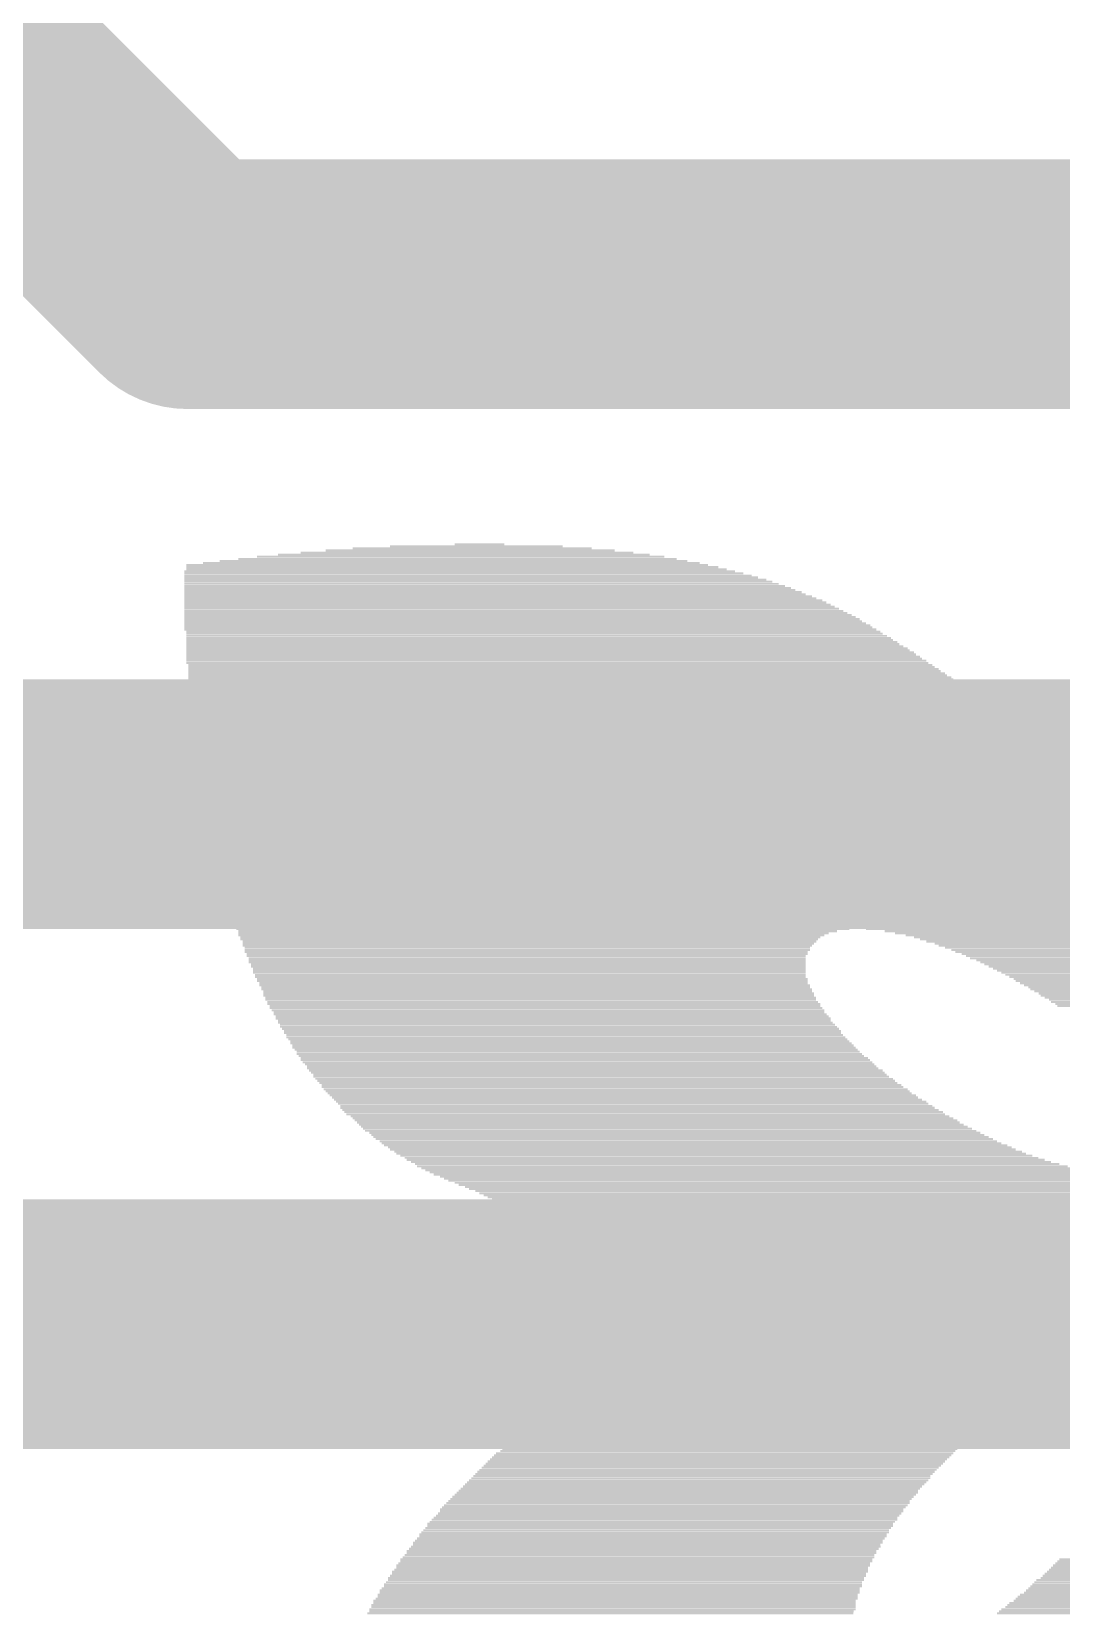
# Model space of a CAD drawing. Extents: x -0.4 to 36.2, y -3.8 to 29.2.
# Drawn here: x 5.398 to 6.656, y 1.424 to 3.356 of the extents above; entities that cross this region are included whole.
import ezdxf

# ---------------------------------------------------------------- set-up
doc = ezdxf.new("R2010")
doc.units = 0
doc.layers.add('1', color=12, linetype='CONTINUOUS')
doc.layers.add('21', color=253, linetype='CONTINUOUS')

# ---------------------------------------------------------------- blocks, each defined once
blk = doc.blocks.new('RECT')
blk.add_solid([(-0.5, -0.5), (0.5, -0.5), (-0.5, 0.5), (0.5, 0.5)])

msp = doc.modelspace()

# ---------------------------------------------------------------- linework, layer by layer
at = {"layer": '1', "const_width": 0.3048}
for points in [[(3.048, 5.588), (5.588, 3.048)], [(5.588, 3.048), (11.049, 3.048)], [(5.207, 2.413), (11.43, 2.413)], [(3.302, 1.778), (12.192, 1.778)]]:
    msp.add_lwpolyline(points, dxfattribs=at)
at = {"layer": '1', "const_width": 0.1524}
for points in [[(5.588, 3.1242, 1), (5.588, 2.9718)], [(5.5341, 2.9941, 1), (5.6419, 3.1019)]]:
    msp.add_lwpolyline(points, format="xyb", dxfattribs=at)

# ---------------------------------------------------------------- block references
at = {"layer": '21'}
for p, xscale, yscale in [((5.9359, 2.7253), 0.292, 0.0024), ((5.941, 2.7279), 0.2108, 0.0026), ((5.9448, 2.7304), 0.061, 0.0024), ((5.9054, 2.705), 0.6374, 0.0024), ((5.9105, 2.7075), 0.607, 0.0024), ((5.913, 2.7101), 0.5714, 0.0026), ((5.9181, 2.7126), 0.5358, 0.0024), ((5.9219, 2.7152), 0.4978, 0.0026), ((5.9257, 2.7177), 0.4546, 0.0024), ((5.9296, 2.7202), 0.4064, 0.0024), ((5.9334, 2.7228), 0.353, 0.0026), ((5.9206, 2.6974), 0.673, 0.0026), ((5.9257, 2.6948), 0.6832, 0.0024), ((5.9308, 2.6923), 0.6934, 0.0024), ((5.9346, 2.6898), 0.701, 0.0026), ((5.9397, 2.6872), 0.7112, 0.0024), ((5.9118, 2.7025), 0.6502, 0.0026), ((5.9169, 2.6999), 0.6604, 0.0024), ((5.9435, 2.6847), 0.7188, 0.0026), ((5.9473, 2.6821), 0.7264, 0.0024), ((5.9511, 2.6796), 0.734, 0.0024), ((5.9549, 2.6771), 0.7416, 0.0026), ((5.9575, 2.6745), 0.7468, 0.0024), ((5.9613, 2.672), 0.7544, 0.0026), ((5.9638, 2.6694), 0.7594, 0.0024), ((5.9676, 2.6669), 0.767, 0.0024), ((5.9702, 2.6644), 0.7722, 0.0026), ((5.974, 2.6618), 0.7798, 0.0024), ((5.9765, 2.6593), 0.7848, 0.0026), ((5.9791, 2.6567), 0.79, 0.0024), ((5.9816, 2.6542), 0.795, 0.0024), ((5.9841, 2.6517), 0.8, 0.0026), ((5.9867, 2.6491), 0.8052, 0.0024), ((5.9892, 2.6466), 0.8102, 0.0026), ((5.9918, 2.644), 0.8154, 0.0024), ((5.9943, 2.6415), 0.8204, 0.0024), ((5.9968, 2.639), 0.8254, 0.0026), ((5.9981, 2.6364), 0.828, 0.0024), ((6.0007, 2.6339), 0.8332, 0.0026), ((6.0032, 2.6313), 0.8382, 0.0024), ((6.0045, 2.6288), 0.8408, 0.0024), ((6.007, 2.6263), 0.8458, 0.0026), ((6.0108, 2.6237), 0.8482, 0.0024), ((6.0121, 2.6212), 0.8508, 0.0026), ((6.0147, 2.6186), 0.856, 0.0024), ((6.0172, 2.6161), 0.861, 0.0024), ((6.0185, 2.6136), 0.8636, 0.0026), ((6.021, 2.611), 0.8686, 0.0024), ((6.0223, 2.6085), 0.8712, 0.0026), ((6.0248, 2.6059), 0.8762, 0.0024), ((6.0274, 2.6034), 0.8814, 0.0024), ((6.0286, 2.6009), 0.8838, 0.0026), ((6.0312, 2.5983), 0.889, 0.0024), ((6.0324, 2.5958), 0.8914, 0.0026), ((6.035, 2.5932), 0.8966, 0.0024), ((6.0362, 2.5907), 0.899, 0.0024), ((6.0388, 2.5882), 0.9042, 0.0026), ((6.0401, 2.5856), 0.9068, 0.0024), ((6.0438, 2.5831), 0.9092, 0.0026), ((6.0451, 2.5805), 0.9118, 0.0024), ((6.0477, 2.578), 0.917, 0.0024), ((6.0489, 2.5755), 0.9194, 0.0026), ((6.0515, 2.5729), 0.9246, 0.0024), ((6.0527, 2.5704), 0.927, 0.0026), ((6.0553, 2.5678), 0.9322, 0.0024), ((6.0565, 2.5653), 0.9346, 0.0024), ((6.0591, 2.5628), 0.9398, 0.0026), ((6.0604, 2.5602), 0.9424, 0.0024), ((6.0629, 2.5577), 0.9474, 0.0026), ((6.0642, 2.5551), 0.95, 0.0024), ((6.0667, 2.5526), 0.9498, 0.0024), ((6.0693, 2.5501), 0.955, 0.0026), ((6.0705, 2.5475), 0.9574, 0.0024), ((6.0718, 2.545), 0.96, 0.0026), ((6.0744, 2.5424), 0.9652, 0.0024), ((6.0756, 2.5399), 0.9676, 0.0024), ((6.0769, 2.5374), 0.9702, 0.0026), ((6.0794, 2.5348), 0.9752, 0.0024), ((6.0807, 2.5323), 0.9778, 0.0026), ((6.082, 2.5297), 0.9804, 0.0024), ((6.0858, 2.5272), 0.983, 0.0024), ((6.087, 2.5247), 0.9854, 0.0026), ((6.0883, 2.5221), 0.988, 0.0024), ((6.0896, 2.5196), 0.9906, 0.0026), ((6.0921, 2.517), 0.9956, 0.0024), ((6.0934, 2.5145), 0.9982, 0.0024), ((6.0947, 2.512), 1.0008, 0.0026), ((6.0959, 2.5094), 1.0032, 0.0024), ((6.0972, 2.5069), 1.0058, 0.0026), ((6.0997, 2.5043), 1.0058, 0.0024), ((6.101, 2.5018), 1.0084, 0.0024), ((6.1035, 2.4993), 1.0134, 0.0026), ((6.1048, 2.4967), 1.016, 0.0024), ((6.1061, 2.4942), 1.0186, 0.0026), ((6.1073, 2.4916), 1.021, 0.0024), ((6.1086, 2.4891), 1.0236, 0.0024), ((6.1099, 2.4866), 1.0262, 0.0026), ((6.1124, 2.484), 1.026, 0.0024), ((6.1137, 2.4815), 1.0286, 0.0026), ((6.115, 2.4789), 1.0312, 0.0024), ((6.115, 2.4764), 1.0312, 0.0024), ((6.1163, 2.4739), 1.0338, 0.0026), ((6.1175, 2.4713), 1.0362, 0.0024), ((6.1188, 2.4688), 1.0388, 0.0026), ((6.1213, 2.4662), 1.0388, 0.0024), ((6.1213, 2.4637), 1.0388, 0.0024), ((6.1226, 2.4612), 1.0414, 0.0026), ((6.1239, 2.4586), 1.044, 0.0024), ((6.1251, 2.4561), 1.0464, 0.0026), ((6.1251, 2.4535), 1.0464, 0.0024), ((6.1264, 2.451), 1.049, 0.0024), ((6.1277, 2.4485), 1.0464, 0.0026), ((6.129, 2.4459), 1.049, 0.0024), ((6.129, 2.4434), 1.049, 0.0026), ((6.1302, 2.4408), 1.0514, 0.0024), ((6.1302, 2.4383), 1.0514, 0.0024), ((6.1302, 2.4358), 1.0514, 0.0026), ((6.3194, 2.4332), 1.4248, 0.0024), ((6.3194, 2.4307), 1.4248, 0.0026), ((6.3182, 2.4281), 1.4224, 0.0024), ((6.3169, 2.4256), 1.4198, 0.0024), ((6.3169, 2.4231), 1.4198, 0.0026), ((6.3156, 2.4205), 1.4172, 0.0024), ((6.3169, 2.418), 1.4148, 0.0026), ((6.3156, 2.4154), 1.4122, 0.0024), ((6.3156, 2.4129), 1.4122, 0.0024), ((6.3156, 2.4104), 1.4122, 0.0026), ((6.3143, 2.4078), 1.4096, 0.0024), ((6.3156, 2.4053), 1.407, 0.0026), ((6.3144, 2.4027), 1.4046, 0.0024), ((6.3144, 2.4002), 1.4046, 0.0024), ((6.3131, 2.3977), 1.402, 0.0026), ((6.3131, 2.3951), 1.402, 0.0024), ((6.3131, 2.3926), 1.397, 0.0026), ((6.3131, 2.39), 1.397, 0.0024), ((6.3131, 2.3875), 1.397, 0.0024), ((6.3118, 2.385), 1.3944, 0.0026), ((6.3118, 2.3824), 1.3944, 0.0024), ((6.3118, 2.3799), 1.3892, 0.0026), ((6.3118, 2.3773), 1.3892, 0.0024), ((6.3118, 2.3748), 1.3892, 0.0024), ((6.3106, 2.3723), 1.3868, 0.0026), ((6.3106, 2.3697), 1.3868, 0.0024), ((6.3106, 2.3672), 1.3818, 0.0026), ((6.3106, 2.3646), 1.3818, 0.0024), ((6.3106, 2.3621), 1.3818, 0.0024), ((6.3093, 2.3596), 1.3792, 0.0026), ((6.3105, 2.357), 1.3766, 0.0024), ((6.3105, 2.3545), 1.3766, 0.0026), ((6.3093, 2.3519), 1.3742, 0.0024), ((6.3093, 2.3494), 1.3742, 0.0024), ((6.3106, 2.3469), 1.3716, 0.0026), ((6.3093, 2.3443), 1.369, 0.0024), ((6.3093, 2.3418), 1.369, 0.0026), ((6.3093, 2.3392), 1.369, 0.0024), ((6.3093, 2.3367), 1.364, 0.0024), ((6.3093, 2.3342), 1.364, 0.0026), ((6.3093, 2.3316), 1.364, 0.0024), ((6.308, 2.3291), 1.3614, 0.0026), ((6.3093, 2.3265), 1.3588, 0.0024), ((6.3093, 2.324), 1.3588, 0.0024), ((6.3093, 2.3215), 1.3588, 0.0026), ((6.308, 2.3189), 1.3562, 0.0024), ((6.3093, 2.3164), 1.3538, 0.0026), ((6.3093, 2.3138), 1.3538, 0.0024), ((6.308, 2.3113), 1.3512, 0.0024), ((6.308, 2.3088), 1.3512, 0.0026), ((6.3093, 2.3062), 1.3488, 0.0024), ((6.3093, 2.3037), 1.3488, 0.0026), ((6.308, 2.3011), 1.3462, 0.0024), ((6.3093, 2.2986), 1.3436, 0.0024), ((6.3093, 2.2961), 1.3436, 0.0026), ((6.3093, 2.2935), 1.3436, 0.0024), ((6.3093, 2.291), 1.3386, 0.0026), ((6.3093, 2.2884), 1.3386, 0.0024), ((6.3093, 2.2859), 1.3386, 0.0024), ((6.308, 2.2834), 1.336, 0.0026), ((6.3093, 2.2808), 1.3334, 0.0024), ((6.3093, 2.2783), 1.3334, 0.0026), ((6.3093, 2.2757), 1.3334, 0.0024), ((6.3093, 2.2732), 1.3284, 0.0024), ((6.3093, 2.2707), 1.3284, 0.0026), ((6.3093, 2.2681), 1.3284, 0.0024), ((6.3105, 2.2656), 1.3258, 0.0026), ((6.3105, 2.263), 1.3258, 0.0024), ((6.0222, 2.2605), 0.7492, 0.0024), ((6.6941, 2.2605), 0.5536, 0.0024), ((6.0159, 2.258), 0.7314, 0.0026), ((6.0108, 2.2554), 0.7212, 0.0024), ((6.0083, 2.2529), 0.7162, 0.0026), ((6.007, 2.2503), 0.7086, 0.0024), ((6.0057, 2.2478), 0.706, 0.0024), ((6.0058, 2.2453), 0.701, 0.0026), ((6.0045, 2.2427), 0.6984, 0.0024), ((6.7055, 2.258), 0.5308, 0.0026), ((6.7119, 2.2554), 0.5182, 0.0024), ((6.7182, 2.2529), 0.5054, 0.0026), ((6.7233, 2.2503), 0.4952, 0.0024), ((6.7258, 2.2478), 0.485, 0.0024), ((6.7296, 2.2453), 0.4774, 0.0026), ((6.7347, 2.2427), 0.4672, 0.0024), ((6.0032, 2.2402), 0.6958, 0.0026), ((6.0032, 2.2376), 0.6908, 0.0024), ((6.0032, 2.2351), 0.6908, 0.0024), ((6.0019, 2.2326), 0.6882, 0.0026), ((6.0032, 2.23), 0.6858, 0.0024), ((6.0019, 2.2275), 0.6832, 0.0026), ((6.0032, 2.2249), 0.6806, 0.0024), ((6.0032, 2.2224), 0.6806, 0.0024), ((6.7373, 2.2402), 0.4622, 0.0026), ((6.7411, 2.2376), 0.4546, 0.0024), ((6.7436, 2.2351), 0.4444, 0.0024), ((6.7462, 2.2326), 0.4394, 0.0026), ((6.75, 2.23), 0.4318, 0.0024), ((6.7525, 2.2275), 0.4266, 0.0026), ((6.7551, 2.2249), 0.4216, 0.0024), ((6.7589, 2.2224), 0.414, 0.0024), ((6.0032, 2.2199), 0.6806, 0.0026), ((6.0045, 2.2173), 0.6782, 0.0024), ((6.0045, 2.2148), 0.6782, 0.0026), ((6.0058, 2.2122), 0.6756, 0.0024), ((6.0058, 2.2097), 0.6756, 0.0024), ((6.0058, 2.2072), 0.6756, 0.0026), ((6.007, 2.2046), 0.673, 0.0024), ((6.7602, 2.2199), 0.4064, 0.0026), ((6.7627, 2.2173), 0.4014, 0.0024), ((6.7652, 2.2148), 0.3962, 0.0026), ((6.7678, 2.2122), 0.3912, 0.0024), ((6.7703, 2.2097), 0.386, 0.0024), ((6.7729, 2.2072), 0.381, 0.0026), ((6.7754, 2.2046), 0.376, 0.0024), ((6.007, 2.2021), 0.673, 0.0026), ((6.0095, 2.1995), 0.673, 0.0024), ((6.0095, 2.197), 0.673, 0.0024), ((6.0108, 2.1945), 0.6704, 0.0026), ((6.0121, 2.1919), 0.673, 0.0024), ((6.0134, 2.1894), 0.6706, 0.0026), ((6.0146, 2.1868), 0.673, 0.0024), ((6.0159, 2.1843), 0.6704, 0.0024), ((6.7779, 2.2021), 0.3708, 0.0026), ((6.7792, 2.1995), 0.3632, 0.0024), ((6.7804, 2.197), 0.3606, 0.0024), ((6.783, 2.1945), 0.3556, 0.0026), ((6.7855, 2.1919), 0.3504, 0.0024), ((6.7881, 2.1894), 0.3454, 0.0026), ((6.7893, 2.1868), 0.3428, 0.0024), ((6.7919, 2.1843), 0.3378, 0.0024), ((6.0172, 2.1818), 0.673, 0.0026), ((6.0172, 2.1792), 0.673, 0.0024), ((6.0197, 2.1767), 0.673, 0.0026), ((6.0197, 2.1741), 0.673, 0.0024), ((6.0222, 2.1716), 0.673, 0.0024), ((6.0235, 2.1691), 0.6756, 0.0026), ((6.0248, 2.1665), 0.673, 0.0024), ((6.0261, 2.164), 0.6756, 0.0026), ((6.7944, 2.1818), 0.3326, 0.0026), ((6.7957, 2.1792), 0.3302, 0.0024), ((6.7982, 2.1767), 0.325, 0.0026), ((6.8008, 2.1741), 0.32, 0.0024), ((6.802, 2.1716), 0.3174, 0.0024), ((6.8046, 2.1691), 0.3124, 0.0026), ((6.8046, 2.1665), 0.3074, 0.0024), ((6.0286, 2.1614), 0.6756, 0.0024), ((6.0299, 2.1589), 0.673, 0.0024), ((6.0312, 2.1564), 0.6756, 0.0026), ((6.0337, 2.1538), 0.6756, 0.0024), ((6.035, 2.1513), 0.6782, 0.0026), ((6.0362, 2.1487), 0.6756, 0.0024), ((6.0375, 2.1462), 0.6782, 0.0024), ((6.0401, 2.1437), 0.6782, 0.0026), ((6.0413, 2.1411), 0.6806, 0.0024), ((6.0438, 2.1386), 0.6806, 0.0026), ((6.0464, 2.136), 0.6806, 0.0024), ((6.0464, 2.1335), 0.6806, 0.0024), ((6.0489, 2.131), 0.6806, 0.0026), ((6.0502, 2.1284), 0.6832, 0.0024), ((6.0527, 2.1259), 0.6832, 0.0026), ((6.0553, 2.1233), 0.6832, 0.0024), ((6.0566, 2.1208), 0.6858, 0.0024), ((6.0591, 2.1183), 0.6858, 0.0026), ((6.0604, 2.1157), 0.6884, 0.0024), ((6.0629, 2.1132), 0.6882, 0.0026), ((6.0654, 2.1106), 0.6882, 0.0024), ((6.0667, 2.1081), 0.6908, 0.0024), ((6.0692, 2.1056), 0.6908, 0.0026), ((6.0731, 2.103), 0.6934, 0.0024), ((6.0743, 2.1005), 0.6958, 0.0026), ((6.0769, 2.0979), 0.696, 0.0024), ((6.0794, 2.0954), 0.6958, 0.0024), ((6.082, 2.0929), 0.696, 0.0026), ((6.0832, 2.0903), 0.6984, 0.0024), ((6.087, 2.0878), 0.701, 0.0026), ((6.0896, 2.0852), 0.701, 0.0024), ((6.0921, 2.0827), 0.701, 0.0024), ((6.0934, 2.0802), 0.7036, 0.0026), ((6.0972, 2.0776), 0.706, 0.0024), ((6.0997, 2.0751), 0.706, 0.0026), ((6.1023, 2.0725), 0.7062, 0.0024), ((6.1061, 2.07), 0.7086, 0.0024), ((6.1074, 2.0675), 0.7112, 0.0026), ((6.1112, 2.0649), 0.7138, 0.0024), ((6.1137, 2.0624), 0.7136, 0.0026), ((6.1162, 2.0598), 0.7136, 0.0024), ((6.12, 2.0573), 0.7162, 0.0024), ((6.1226, 2.0548), 0.7162, 0.0026), ((6.1264, 2.0522), 0.7188, 0.0024), ((6.1302, 2.0497), 0.7212, 0.0026), ((6.1328, 2.0471), 0.7214, 0.0024), ((6.1365, 2.0446), 0.7238, 0.0024), ((6.1378, 2.0421), 0.7264, 0.0026), ((6.1417, 2.0395), 0.729, 0.0024), ((6.1454, 2.037), 0.7314, 0.0026), ((6.148, 2.0344), 0.7314, 0.0024), ((6.1531, 2.0319), 0.7316, 0.0024), ((6.1569, 2.0294), 0.734, 0.0026), ((6.1607, 2.0268), 0.7366, 0.0024), ((6.1633, 2.0243), 0.7366, 0.0026), ((6.167, 2.0217), 0.739, 0.0024), ((6.1708, 2.0192), 0.7416, 0.0024), ((6.1747, 2.0167), 0.7442, 0.0026), ((6.1785, 2.0141), 0.7468, 0.0024), ((6.1836, 2.0116), 0.7468, 0.0026), ((6.1873, 2.009), 0.7492, 0.0024), ((6.1912, 2.0065), 0.7518, 0.0024), ((6.195, 2.004), 0.7544, 0.0026), ((6.2001, 2.0014), 0.7544, 0.0024), ((6.2039, 1.9989), 0.757, 0.0026), ((6.209, 1.9963), 0.762, 0.0024), ((6.2141, 1.9938), 0.762, 0.0024), ((6.2178, 1.9913), 0.7644, 0.0026), ((6.2242, 1.9887), 0.767, 0.0024), ((6.228, 1.9862), 0.7696, 0.0026), ((6.2344, 1.9836), 0.7722, 0.0024), ((6.2407, 1.9811), 0.7746, 0.0024), ((6.2458, 1.9786), 0.7798, 0.0026), ((6.2521, 1.976), 0.7822, 0.0024), ((6.2598, 1.9735), 0.7874, 0.0026), ((6.2661, 1.9709), 0.795, 0.0024), ((6.2737, 1.9684), 0.8, 0.0024), ((6.2826, 1.9659), 0.8076, 0.0026), ((6.2928, 1.9633), 0.8178, 0.0024), ((7.1564, 1.9608), 2.535, 0.0026), ((7.1615, 1.9582), 2.5298, 0.0024), ((7.1652, 1.9557), 2.5272, 0.0024), ((7.1691, 1.9532), 2.5248, 0.0026), ((7.1741, 1.9506), 2.5196, 0.0024), ((7.178, 1.9481), 2.5172, 0.0026), ((7.183, 1.9455), 2.512, 0.0024), ((7.1868, 1.943), 2.5094, 0.0024), ((7.1919, 1.9405), 2.5044, 0.0026), ((7.1957, 1.9379), 2.5018, 0.0024), ((7.1996, 1.9354), 2.4994, 0.0026), ((7.2021, 1.9328), 2.4942, 0.0024), ((7.2059, 1.9303), 2.4916, 0.0024), ((6.6458, 1.9278), 1.3614, 0.0026), ((6.6319, 1.9252), 1.3182, 0.0024), ((6.623, 1.9227), 1.2904, 0.0026), ((6.6166, 1.9201), 1.2724, 0.0024), ((6.6116, 1.9176), 1.2522, 0.0024), ((6.609, 1.9151), 1.237, 0.0026), ((6.6065, 1.9125), 1.2218, 0.0024), ((6.6039, 1.91), 1.2064, 0.0026), ((6.6014, 1.9074), 1.1964, 0.0024), ((6.5988, 1.9049), 1.181, 0.0024), ((6.5988, 1.9024), 1.1708, 0.0026), ((6.5963, 1.8998), 1.1608, 0.0024), ((6.595, 1.8973), 1.148, 0.0026), ((6.5938, 1.8947), 1.1404, 0.0024), ((6.5937, 1.8922), 1.1302, 0.0024), ((6.5925, 1.8897), 1.1226, 0.0026), ((6.5912, 1.8871), 1.115, 0.0024), ((6.5912, 1.8846), 1.1048, 0.0026), ((6.5899, 1.882), 1.0972, 0.0024), ((6.59, 1.8795), 1.0922, 0.0024), ((6.5887, 1.877), 1.0846, 0.0026), ((6.5887, 1.8744), 1.0794, 0.0024), ((6.5899, 1.8719), 1.0718, 0.0026), ((6.59, 1.8693), 1.0668, 0.0024), ((6.5899, 1.8668), 1.0616, 0.0024), ((6.59, 1.8643), 1.0566, 0.0026), ((6.5887, 1.8617), 1.054, 0.0024), ((6.5887, 1.8592), 1.049, 0.0026), ((6.5899, 1.8566), 1.0464, 0.0024), ((6.59, 1.8541), 1.0414, 0.0024), ((6.5899, 1.8516), 1.0362, 0.0026), ((6.5912, 1.849), 1.0336, 0.0024), ((6.5912, 1.8465), 1.0336, 0.0026), ((6.5912, 1.8439), 1.0286, 0.0024), ((6.5925, 1.8414), 1.0262, 0.0024), ((6.5925, 1.8389), 1.0262, 0.0026), ((6.5938, 1.8363), 1.0236, 0.0024), ((6.5938, 1.8338), 1.0236, 0.0026), ((6.595, 1.8312), 1.021, 0.0024), ((6.595, 1.8287), 1.021, 0.0024), ((6.5963, 1.8262), 1.0184, 0.0026), ((6.5976, 1.8236), 1.021, 0.0024), ((6.5988, 1.8211), 1.0184, 0.0026), ((6.5988, 1.8185), 1.0184, 0.0024), ((6.6001, 1.816), 1.021, 0.0024), ((6.6026, 1.8135), 1.021, 0.0026), ((6.6026, 1.8109), 1.021, 0.0024), ((6.6039, 1.8084), 1.0236, 0.0026), ((6.6052, 1.8058), 1.0262, 0.0024), ((6.6077, 1.8033), 1.026, 0.0024), ((6.609, 1.8008), 1.0286, 0.0026), ((6.6103, 1.7982), 1.0312, 0.0024), ((6.6116, 1.7957), 1.0338, 0.0026), ((6.6141, 1.7931), 1.0388, 0.0024), ((6.6154, 1.7906), 1.0414, 0.0024), ((6.6179, 1.7881), 1.0464, 0.0026), ((6.6192, 1.7855), 1.049, 0.0024), ((6.6217, 1.783), 1.054, 0.0026), ((6.6243, 1.7804), 1.0592, 0.0024), ((6.6268, 1.7779), 1.0642, 0.0024), ((6.6446, 1.7627), 1.11, 0.0026), ((6.6496, 1.7601), 1.12, 0.0024), ((6.6547, 1.7576), 1.1302, 0.0026), ((6.628, 1.7754), 1.0718, 0.0026), ((6.6318, 1.7728), 1.0794, 0.0024), ((6.6344, 1.7703), 1.0846, 0.0026), ((6.6382, 1.7677), 1.0922, 0.0024), ((6.642, 1.7652), 1.0998, 0.0024), ((6.3893, 1.7423), 0.6146, 0.0024), ((6.3868, 1.7398), 0.6096, 0.0024), ((6.4007, 1.7474), 0.6324, 0.0024), ((6.3956, 1.7449), 0.6222, 0.0026), ((6.6586, 1.755), 1.143, 0.0024), ((6.6649, 1.7525), 1.1556, 0.0024), ((6.6713, 1.75), 1.1684, 0.0026), ((6.3614, 1.722), 0.5842, 0.0024), ((6.3588, 1.7195), 0.579, 0.0026), ((6.3639, 1.7246), 0.5842, 0.0026), ((6.3703, 1.7296), 0.5918, 0.0024), ((6.3677, 1.7271), 0.5866, 0.0024), ((6.3741, 1.7322), 0.5944, 0.0026), ((6.3817, 1.7373), 0.6046, 0.0026), ((6.3791, 1.7347), 0.5994, 0.0024), ((6.3359, 1.7017), 0.5638, 0.0024), ((6.3398, 1.7042), 0.5664, 0.0024), ((6.3423, 1.7068), 0.5664, 0.0026), ((6.3461, 1.7093), 0.5688, 0.0024), ((6.3512, 1.7144), 0.574, 0.0024), ((6.3499, 1.7119), 0.5714, 0.0026), ((6.355, 1.7169), 0.5766, 0.0024), ((6.3131, 1.6814), 0.5536, 0.0026), ((6.3156, 1.6839), 0.5536, 0.0024), ((6.3194, 1.6865), 0.5562, 0.0026), ((6.322, 1.689), 0.5562, 0.0024), ((6.3258, 1.6915), 0.5588, 0.0024), ((6.3284, 1.6941), 0.5588, 0.0026), ((6.3309, 1.6966), 0.5588, 0.0024), ((6.3347, 1.6992), 0.5614, 0.0026), ((6.2902, 1.6611), 0.5486, 0.0026), ((6.2941, 1.6636), 0.5512, 0.0024), ((6.2966, 1.6661), 0.5512, 0.0024), ((6.2991, 1.6687), 0.551, 0.0026), ((6.3017, 1.6712), 0.5512, 0.0024), ((6.3042, 1.6738), 0.5512, 0.0026), ((6.308, 1.6763), 0.5536, 0.0024), ((6.3105, 1.6788), 0.5536, 0.0024), ((6.2699, 1.6433), 0.5536, 0.0026), ((6.2724, 1.6458), 0.5536, 0.0024), ((6.2763, 1.6484), 0.5512, 0.0026), ((6.2788, 1.6509), 0.5512, 0.0024), ((6.2814, 1.6534), 0.5512, 0.0024), ((6.2839, 1.656), 0.5512, 0.0026), ((6.2864, 1.6585), 0.551, 0.0024), ((6.2483, 1.623), 0.5562, 0.0026), ((6.2509, 1.6255), 0.5562, 0.0024), ((6.2534, 1.628), 0.5562, 0.0024), ((6.2559, 1.6306), 0.5562, 0.0026), ((6.2585, 1.6331), 0.5562, 0.0024), ((6.261, 1.6357), 0.5562, 0.0026), ((6.2648, 1.6382), 0.5536, 0.0024), ((6.2674, 1.6407), 0.5538, 0.0024), ((6.2293, 1.6052), 0.5588, 0.0026), ((6.2318, 1.6077), 0.5588, 0.0024), ((6.2344, 1.6103), 0.5588, 0.0026), ((6.2369, 1.6128), 0.5588, 0.0024), ((6.2395, 1.6153), 0.5588, 0.0024), ((6.242, 1.6179), 0.5588, 0.0026), ((6.2445, 1.6204), 0.5588, 0.0024), ((6.2102, 1.5849), 0.5612, 0.0026), ((6.2128, 1.5874), 0.5614, 0.0024), ((6.2153, 1.5899), 0.5612, 0.0024), ((6.2166, 1.5925), 0.5588, 0.0026), ((6.2191, 1.595), 0.5588, 0.0024), ((6.2217, 1.5976), 0.5588, 0.0026), ((6.2242, 1.6001), 0.5588, 0.0024), ((6.2268, 1.6026), 0.5588, 0.0024), ((6.1912, 1.5645), 0.5638, 0.0024), ((6.1937, 1.5671), 0.5638, 0.0026), ((6.1962, 1.5696), 0.5638, 0.0024), ((6.1988, 1.5722), 0.5638, 0.0026), ((6.2001, 1.5747), 0.5614, 0.0024), ((6.2026, 1.5772), 0.5612, 0.0024), ((6.2051, 1.5798), 0.5612, 0.0026), ((6.2077, 1.5823), 0.5614, 0.0024), ((6.1772, 1.5468), 0.5664, 0.0026), ((6.1798, 1.5518), 0.5664, 0.0024), ((6.1798, 1.5493), 0.5664, 0.0024), ((6.1823, 1.5544), 0.5664, 0.0026), ((6.1848, 1.5569), 0.5664, 0.0024), ((6.1874, 1.5595), 0.5664, 0.0026), ((6.1886, 1.562), 0.5638, 0.0024), ((6.1607, 1.5264), 0.569, 0.0024), ((6.1632, 1.529), 0.5688, 0.0026), ((6.1658, 1.5341), 0.569, 0.0026), ((6.1658, 1.5315), 0.569, 0.0024), ((6.1683, 1.5366), 0.5688, 0.0024), ((6.1709, 1.5391), 0.569, 0.0024), ((6.1721, 1.5417), 0.5664, 0.0026), ((6.1747, 1.5442), 0.5664, 0.0024), ((6.1505, 1.5112), 0.574, 0.0024), ((6.1492, 1.5087), 0.5714, 0.0026), ((6.1518, 1.5137), 0.5714, 0.0024), ((6.1543, 1.5163), 0.5714, 0.0026), ((6.1569, 1.5214), 0.5714, 0.0026), ((6.1569, 1.5188), 0.5714, 0.0024), ((6.1594, 1.5239), 0.5714, 0.0024), ((6.1366, 1.4909), 0.5766, 0.0026), ((6.1366, 1.4883), 0.5766, 0.0024), ((6.1391, 1.4934), 0.5766, 0.0024), ((6.1404, 1.496), 0.574, 0.0026), ((6.1429, 1.501), 0.574, 0.0024), ((6.1429, 1.4985), 0.574, 0.0024), ((6.1455, 1.5036), 0.574, 0.0026), ((6.148, 1.5061), 0.574, 0.0024), ((6.8058, 1.4883), 0.3098, 0.0024), ((6.8071, 1.4909), 0.3072, 0.0026), ((6.1239, 1.468), 0.5816, 0.0024), ((6.1264, 1.4706), 0.5816, 0.0026), ((6.1289, 1.4756), 0.5816, 0.0024), ((6.1277, 1.4731), 0.5792, 0.0024), ((6.1302, 1.4782), 0.579, 0.0026), ((6.1327, 1.4833), 0.579, 0.0026), ((6.1315, 1.4807), 0.5766, 0.0024), ((6.134, 1.4858), 0.5764, 0.0024), ((6.797, 1.468), 0.3328, 0.0024), ((6.7983, 1.4706), 0.3302, 0.0026), ((6.7995, 1.4731), 0.3276, 0.0024), ((6.7995, 1.4756), 0.3226, 0.0024), ((6.8008, 1.4782), 0.32, 0.0026), ((6.802, 1.4807), 0.3174, 0.0024), ((6.8033, 1.4833), 0.3148, 0.0026), ((6.8046, 1.4858), 0.3124, 0.0024), ((6.1162, 1.4528), 0.5866, 0.0026), ((6.1162, 1.4502), 0.5866, 0.0024), ((6.1175, 1.4553), 0.5842, 0.0024), ((6.1201, 1.4604), 0.5842, 0.0024), ((6.1201, 1.4579), 0.5842, 0.0026), ((6.1213, 1.4629), 0.5816, 0.0024), ((6.1239, 1.4655), 0.5816, 0.0026), ((6.7881, 1.4502), 0.3556, 0.0024), ((6.7893, 1.4528), 0.353, 0.0026), ((6.7906, 1.4553), 0.3504, 0.0024), ((6.7906, 1.4579), 0.3454, 0.0026), ((6.7919, 1.4604), 0.3428, 0.0024), ((6.7932, 1.4629), 0.3404, 0.0024), ((6.7944, 1.4655), 0.3378, 0.0026), ((6.1074, 1.4299), 0.5944, 0.0024), ((6.1086, 1.435), 0.5918, 0.0024), ((6.1086, 1.4325), 0.5918, 0.0026), ((6.1099, 1.4401), 0.5892, 0.0026), ((6.1099, 1.4375), 0.5892, 0.0024), ((6.1124, 1.4426), 0.5892, 0.0024), ((6.1137, 1.4477), 0.5866, 0.0024), ((6.1137, 1.4452), 0.5866, 0.0026), ((6.7754, 1.4299), 0.386, 0.0024), ((6.7779, 1.4325), 0.381, 0.0026), ((6.7792, 1.435), 0.3784, 0.0024), ((6.7804, 1.4375), 0.3758, 0.0024), ((6.783, 1.4401), 0.3708, 0.0026), ((6.783, 1.4426), 0.3658, 0.0024), ((6.7843, 1.4452), 0.3632, 0.0026), ((6.7855, 1.4477), 0.3606, 0.0024), ((6.1048, 1.4248), 0.5942, 0.0024), ((6.1061, 1.4274), 0.5918, 0.0026), ((6.7741, 1.4248), 0.3936, 0.0024), ((6.7754, 1.4274), 0.3912, 0.0026)]:
    msp.add_blockref('RECT', p, dxfattribs=dict(at, xscale=xscale, yscale=yscale))

doc.saveas('drawing.dxf')
